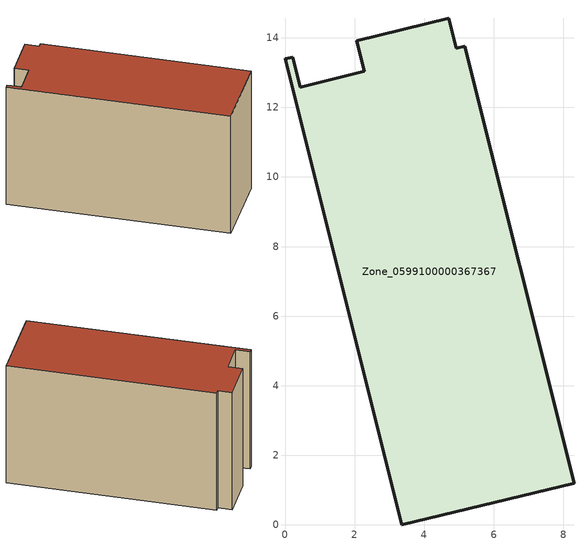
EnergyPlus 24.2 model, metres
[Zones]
Zone_0599100000367367
 floor ground (C_G): 8.3,1.19 3.35,0 0,13.39 0.22,13.45 0.43,12.57 2.28,13.04 2.06,13.91 4.7,14.57 4.92,13.7 5.17,13.76 z0
 wall outside (C_F): 4.92,13.7 4.7,14.57 2.06,13.91 2.28,13.04 0.43,12.57 0.22,13.45 0,13.39 3.35,0 8.3,1.19 5.17,13.76 4.92,13.7 z0:8.36
 roof outside (C_R): 8.3,1.19 5.17,13.76 4.92,13.7 4.7,14.57 2.06,13.91 2.28,13.04 0.43,12.57 0.22,13.45 0,13.39 3.35,0 z8.36
[BUILDING]
Pand.0599100000367367: North Axis=0; Terrain=City; Loads Convergence Tolerance Value=0.04; Temperature Convergence Tolerance Value=0.4; Solar Distribution=FullExterior; Maximum Number of Warmup Days=25; Minimum Number of Warmup Days=1
[Site:Location]
Rotterdam.The.Hague.AP_ZH_NLD Design_Conditions: Latitude=51.96; Longitude=4.45; Time Zone=1; Elevation=-4.5
[SITE:GROUNDTEMPERATURE:BUILDINGSURFACE]
18, 18, 18, 18, 18, 18, 18, 18, 18, 18, 18, 18
[MATERIAL] Thermal Absorptance=0.9; Solar Absorptance=0.7; Visible Absorptance=0.7
Name | Roughness | Thickness | Conductivity | Density | Specific Heat
G.TI.1992-2005 | MediumSmooth | 0.15 | 0.06 | 540 | 1210
F.TI.1992-2005 | Rough | 0.3 | 0.12 | 1920 | 840
R.TI.1992-2005 | MediumRough | 0.2 | 0.08 | 1500 | 1000
[CONSTRUCTION]
C_G: G.TI.1992-2005
C_F: F.TI.1992-2005
C_R: R.TI.1992-2005
[ZONE]
Zone_0599100000367367: Type=1; Multiplier=1; Ceiling Height=Autocalculate; Volume=Autocalculate; Floor Area=autocalculate; Part of Total Floor Area=Yes
[ZONEINFILTRATION:DESIGNFLOWRATE]
Infil_Zone_0599100000367367: Zone or ZoneList or Space or SpaceList=Zone_0599100000367367; Schedule=AlwaysOn; Design Flow Rate Calculation Method=Flow/Area; Flow Rate per Floor Area=0.0015; Constant Term Coefficient=1; Temperature Term Coefficient=0; Velocity Term Coefficient=0; Velocity Squared Term Coefficient=0
[HVACTEMPLATE:ZONE:IDEALLOADSAIRSYSTEM]
Zone_0599100000367367: Maximum Heating Supply Air Temperature=50; Minimum Cooling Supply Air Temperature=13; Maximum Heating Supply Air Humidity Ratio=0.0156; Minimum Cooling Supply Air Humidity Ratio=0.0077; Heating Limit=NoLimit; Cooling Limit=NoLimit; Dehumidification Control Type=ConstantSensibleHeatRatio; Cooling Sensible Heat Ratio=0.7; Dehumidification Setpoint=60; Humidification Control Type=None; Humidification Setpoint=30; Outdoor Air Method=None; Outdoor Air Flow Rate per Person=0.00944; Outdoor Air Flow Rate per Zone Floor Area=0; Outdoor Air Flow Rate per Zone=0; Demand Controlled Ventilation Type=None; Outdoor Air Economizer Type=NoEconomizer; Heat Recovery Type=None; Sensible Heat Recovery Effectiveness=0.7; Latent Heat Recovery Effectiveness=0.65
[ZONECONTROL:THERMOSTAT]
ThermostatControl_Zone_0599100000367367: Zone or ZoneList=Zone_0599100000367367; Control Type Schedule=DualSetpointControlType; Control 1=Thermostat_Zone_0599100000367367; Temperature Difference Between Cutout And Setpoint=0
[THERMOSTATSETPOINT:DUALSETPOINT]
Thermostat_Zone_0599100000367367: Heating Setpoint Temperature Schedule=HeatingSetpoint_Zone_0599100000367367; Cooling Setpoint Temperature Schedule=CoolingSetpoint_Zone_0599100000367367
[SCHEDULE:COMPACT]
HeatingSetpoint_Zone_0599100000367367: Through: 12/31, For: AllDays, Until: 24:00, 21
CoolingSetpoint_Zone_0599100000367367: Through: 12/31, For: AllDays, Until: 24:00, 24
DualSetpointControlType: Through: 12/31, For: AllDays, Until: 24:00, 4
AlwaysOn: Through: 12/31, For: AllDays, Until: 24:00, 1
